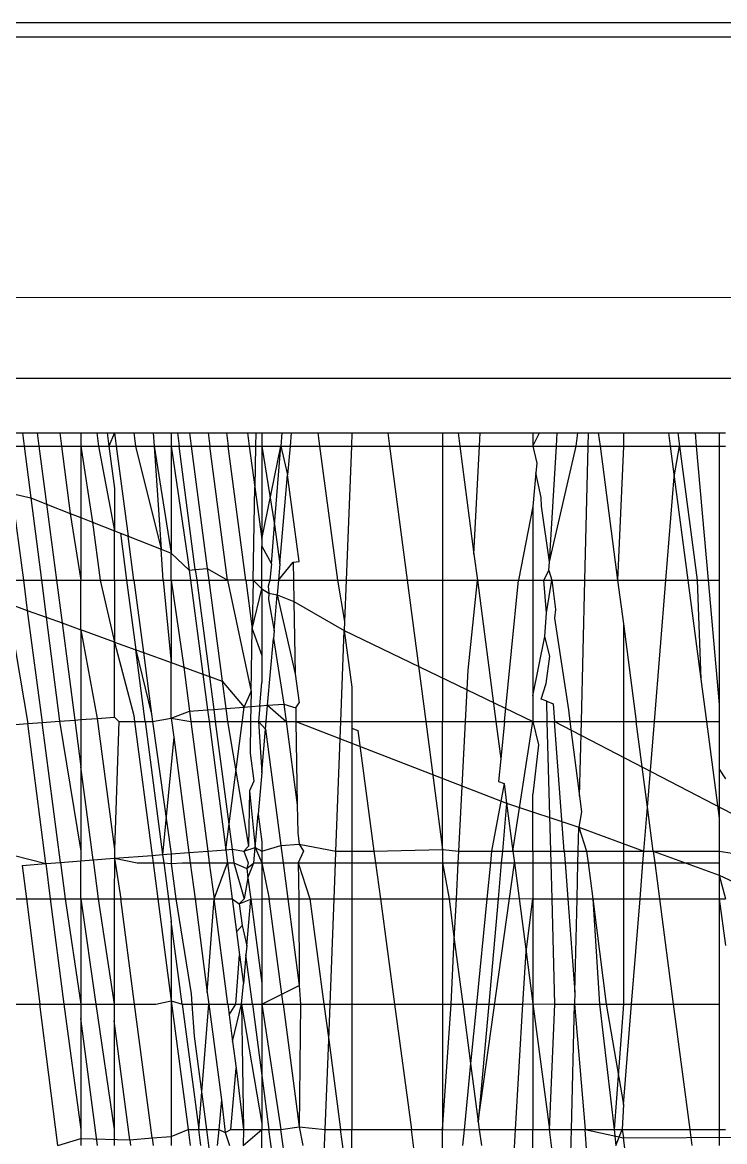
# Model space of a CAD drawing. Extents: x -24961 to 905641, y -154323 to 635957.
# Drawn here: x 396132.873 to 396135.988, y -143403.946 to -143398.983 of the extents above; entities that cross this region are included whole.
import ezdxf

# ---------------------------------------------------------------- set-up
doc = ezdxf.new("R2010")
doc.units = 0
doc.header["$LTSCALE"] = 1000
doc.header["$MEASUREMENT"] = 0

msp = doc.modelspace()

# ---------------------------------------------------------------- linework, layer by layer
for p, q in [((396127.6884, -143398.9833), (396155.2776, -143398.9833)), ((396130.8428, -143399.0477), (396155.3769, -143399.0477)), ((396130.7832, -143400.1998), (396157.1222, -143400.2167)), ((396130.7557, -143400.561), (396157.7557, -143400.561)), ((396132.8382, -143400.8037), (396132.8743, -143400.8037)), ((396132.8743, -143400.8037), (396132.9386, -143400.8037)), ((396132.8743, -143400.8037), (396132.8817, -143400.8615)), ((396132.9386, -143400.8037), (396133.0388, -143400.8037)), ((396132.9386, -143400.8037), (396132.9462, -143400.8615)), ((396133.0388, -143400.8037), (396133.1329, -143400.8037)), ((396133.0388, -143400.8037), (396133.0464, -143400.8615)), ((396133.1329, -143400.8037), (396133.2033, -143400.8037)), ((396133.1329, -143400.8037), (396133.1329, -143400.8615)), ((396133.2033, -143400.8037), (396133.2497, -143400.8037)), ((396133.2033, -143400.8037), (396133.2109, -143400.8615)), ((396133.2497, -143400.8037), (396133.2822, -143400.8037)), ((396133.2497, -143400.8037), (396133.2573, -143400.8615)), ((396133.2822, -143400.8037), (396133.2573, -143400.8615)), ((396133.2822, -143400.8037), (396133.3678, -143400.8037)), ((396133.2822, -143400.8037), (396133.2899, -143400.8615)), ((396133.3678, -143400.8037), (396133.4533, -143400.8037)), ((396133.3678, -143400.8037), (396133.3754, -143400.8615)), ((396133.4533, -143400.8037), (396133.5339, -143400.8037)), ((396133.4533, -143400.8037), (396133.4572, -143400.8615)), ((396133.5339, -143400.8037), (396133.5608, -143400.8037)), ((396133.5339, -143400.8037), (396133.5339, -143400.8615)), ((396133.5608, -143400.8037), (396133.6145, -143400.8037)), ((396133.5608, -143400.8037), (396133.5684, -143400.8615)), ((396133.6145, -143400.8037), (396133.6968, -143400.8037)), ((396133.6145, -143400.8037), (396133.6221, -143400.8615)), ((396133.6968, -143400.8037), (396133.779, -143400.8037)), ((396133.6968, -143400.8037), (396133.7044, -143400.8615)), ((396133.779, -143400.8037), (396133.7866, -143400.8615)), ((396133.779, -143400.8037), (396133.8719, -143400.8037)), ((396133.8719, -143400.8037), (396133.9084, -143400.8037)), ((396133.8719, -143400.8037), (396133.8797, -143400.8615)), ((396133.9084, -143400.8037), (396133.9073, -143400.8615)), ((396133.9084, -143400.8037), (396133.9348, -143400.8037)), ((396133.9348, -143400.8037), (396133.9348, -143400.8615)), ((396133.9348, -143400.8037), (396134.0243, -143400.8037)), ((396134.0243, -143400.8037), (396134.0196, -143400.8615)), ((396134.0243, -143400.8037), (396134.0654, -143400.8037)), ((396134.0654, -143400.8037), (396134.0604, -143400.8615)), ((396134.0654, -143400.8037), (396134.183, -143400.8037)), ((396134.183, -143400.8037), (396134.3344, -143400.8037)), ((396134.183, -143400.8037), (396134.1908, -143400.8615)), ((396134.3344, -143400.8037), (396134.3322, -143400.8615)), ((396134.3344, -143400.8037), (396134.4941, -143400.8037)), ((396134.4941, -143400.8037), (396134.7367, -143400.8037)), ((396134.4941, -143400.8037), (396134.5017, -143400.8615)), ((396134.7367, -143400.8037), (396134.8052, -143400.8037)), ((396134.7367, -143400.8037), (396134.7367, -143400.8615)), ((396134.8052, -143400.8037), (396134.9031, -143400.8037)), ((396134.8052, -143400.8037), (396134.8128, -143400.8615)), ((396134.9001, -143400.8615), (396134.9031, -143400.8037)), ((396134.9031, -143400.8037), (396135.1376, -143400.8037)), ((396135.1376, -143400.8037), (396135.1665, -143400.8037)), ((396135.1376, -143400.8037), (396135.1376, -143400.8615)), ((396135.1376, -143400.8615), (396135.1665, -143400.8037)), ((396135.1665, -143400.8037), (396135.245, -143400.8037)), ((396135.2415, -143400.8615), (396135.245, -143400.8037)), ((396135.245, -143400.8037), (396135.3366, -143400.8037)), ((396135.3293, -143400.8615), (396135.3366, -143400.8037)), ((396135.3366, -143400.8037), (396135.3837, -143400.8037)), ((396135.3823, -143400.8615), (396135.3837, -143400.8037)), ((396135.3837, -143400.8037), (396135.4274, -143400.8037)), ((396135.4274, -143400.8037), (396135.5385, -143400.8037)), ((396135.4274, -143400.8037), (396135.435, -143400.8615)), ((396135.5385, -143400.8037), (396135.7385, -143400.8037)), ((396135.5385, -143400.8037), (396135.5385, -143400.8615)), ((396135.7385, -143400.8037), (396135.78, -143400.8037)), ((396135.7385, -143400.8037), (396135.7461, -143400.8615)), ((396135.78, -143400.8037), (396135.8565, -143400.8037)), ((396135.78, -143400.8037), (396135.7876, -143400.8615)), ((396135.8565, -143400.8037), (396135.9629, -143400.8037)), ((396135.8565, -143400.8037), (396135.8616, -143400.8615)), ((396135.9629, -143400.8037), (396135.9629, -143400.8615)), ((396135.9629, -143400.8037), (396135.992, -143400.8037)), ((396132.8358, -143400.8615), (396132.8817, -143400.8615)), ((396132.8817, -143400.8615), (396132.9462, -143400.8615)), ((396132.8817, -143400.8615), (396132.9111, -143401.0916)), ((396132.9462, -143400.8615), (396133.0464, -143400.8615)), ((396132.9462, -143400.8615), (396132.98, -143401.1187)), ((396133.0464, -143400.8615), (396133.1329, -143400.8615)), ((396133.0464, -143400.8615), (396133.0856, -143401.1604)), ((396133.1329, -143400.8615), (396133.2109, -143400.8615)), ((396133.1329, -143400.8615), (396133.1329, -143401.1791)), ((396133.1329, -143400.8615), (396133.1849, -143401.1995)), ((396133.2109, -143400.8615), (396133.2573, -143400.8615)), ((396133.2109, -143400.8615), (396133.282, -143401.2378)), ((396133.2573, -143400.8615), (396133.2899, -143400.8615)), ((396133.2573, -143400.8615), (396133.2821, -143401.0503)), ((396133.2899, -143400.8615), (396133.3754, -143400.8615)), ((396133.2899, -143400.8615), (396133.3426, -143401.2617)), ((396133.3754, -143400.8615), (396133.4572, -143400.8615)), ((396133.3754, -143400.8615), (396133.4882, -143401.3191)), ((396133.4572, -143400.8615), (396133.5339, -143400.8615)), ((396133.4572, -143400.8615), (396133.5339, -143401.3371)), ((396133.4572, -143400.8615), (396133.4882, -143401.3191)), ((396133.5339, -143400.8615), (396133.5684, -143400.8615)), ((396133.5339, -143400.8615), (396133.6075, -143401.3662)), ((396133.5339, -143400.8615), (396133.5339, -143401.3371)), ((396133.5684, -143400.8615), (396133.6221, -143400.8615)), ((396133.6403, -143401.4093), (396133.5684, -143400.8615)), ((396133.6221, -143400.8615), (396133.7044, -143400.8615)), ((396133.6221, -143400.8615), (396133.6935, -143401.4052)), ((396133.7044, -143400.8615), (396133.7866, -143400.8615)), ((396133.7825, -143401.4569), (396133.7044, -143400.8615)), ((396133.7866, -143400.8615), (396133.8797, -143400.8615)), ((396133.8648, -143401.4569), (396133.7866, -143400.8615)), ((396133.8797, -143400.8615), (396133.9073, -143400.8615)), ((396133.8797, -143400.8615), (396133.9041, -143401.0444)), ((396133.9073, -143400.8615), (396133.9041, -143401.0444)), ((396133.9073, -143400.8615), (396133.9348, -143400.8615)), ((396133.9348, -143400.8615), (396133.9913, -143401.2114)), ((396133.9348, -143400.8615), (396134.0196, -143400.8615)), ((396133.9348, -143401.2741), (396134.0196, -143400.8615)), ((396133.9348, -143400.8615), (396133.9348, -143401.2741)), ((396133.9913, -143401.2114), (396134.0196, -143400.8615)), ((396134.0196, -143400.8615), (396134.0493, -143400.9899)), ((396134.0196, -143400.8615), (396134.0604, -143400.8615)), ((396134.0604, -143400.8615), (396134.0493, -143400.9899)), ((396134.0604, -143400.8615), (396134.1908, -143400.8615)), ((396134.1908, -143400.8615), (396134.3322, -143400.8615)), ((396134.1908, -143400.8615), (396134.2709, -143401.4569)), ((396134.3322, -143400.8615), (396134.3095, -143401.4569)), ((396134.3322, -143400.8615), (396134.5017, -143400.8615)), ((396134.5017, -143400.8615), (396134.7367, -143400.8615)), ((396134.5017, -143400.8615), (396134.5799, -143401.4569)), ((396134.7367, -143400.8615), (396134.8128, -143400.8615)), ((396134.7367, -143400.8615), (396134.7367, -143401.4569)), ((396134.8128, -143400.8615), (396134.9001, -143400.8615)), ((396134.8128, -143400.8615), (396134.8758, -143401.3409)), ((396134.8758, -143401.3409), (396134.9001, -143400.8615)), ((396134.9001, -143400.8615), (396135.1376, -143400.8615)), ((396135.1376, -143400.8615), (396135.1547, -143400.937)), ((396135.1376, -143400.8615), (396135.2415, -143400.8615)), ((396135.2108, -143401.3744), (396135.2415, -143400.8615)), ((396135.2108, -143401.3744), (396135.3293, -143400.8615)), ((396135.2415, -143400.8615), (396135.3293, -143400.8615)), ((396135.3293, -143400.8615), (396135.3823, -143400.8615)), ((396135.3677, -143401.4569), (396135.3823, -143400.8615)), ((396135.3823, -143400.8615), (396135.435, -143400.8615)), ((396135.435, -143400.8615), (396135.5385, -143400.8615)), ((396135.435, -143400.8615), (396135.5132, -143401.4569)), ((396135.5385, -143400.8615), (396135.5132, -143401.4569)), ((396135.5385, -143400.8615), (396135.7461, -143400.8615)), ((396135.7461, -143400.8615), (396135.7876, -143400.8615)), ((396135.7461, -143400.8615), (396135.7642, -143400.9989)), ((396135.7642, -143400.9989), (396135.7876, -143400.8615)), ((396135.7876, -143400.8615), (396135.8616, -143400.8615)), ((396135.7876, -143400.8615), (396135.8659, -143401.4569)), ((396135.8616, -143400.8615), (396135.9629, -143400.8615)), ((396135.8616, -143400.8615), (396135.9142, -143401.4569)), ((396135.9629, -143400.8615), (396135.9629, -143401.4569)), ((396135.9629, -143400.8615), (396135.992, -143400.8615)), ((396135.1547, -143400.937), (396135.1508, -143400.9806)), ((396134.0151, -143401.3833), (396134.0493, -143400.9899)), ((396134.1007, -143401.374), (396134.0493, -143400.9899)), ((396135.1508, -143400.9806), (396135.1376, -143401.1296)), ((396135.1743, -143401.0895), (396135.1508, -143400.9806)), ((396135.727, -143401.4569), (396135.7642, -143400.9989)), ((396135.7642, -143400.9989), (396135.8243, -143401.4569)), ((396132.8272, -143401.0716), (396132.9111, -143401.0916)), ((396132.8272, -143401.0716), (396132.8778, -143401.4569)), ((396133.2821, -143401.0503), (396133.282, -143401.2378)), ((396133.8968, -143401.4569), (396133.9041, -143401.0444)), ((396133.9041, -143401.0444), (396133.9348, -143401.2741)), ((396132.9111, -143401.0916), (396132.98, -143401.1187)), ((396132.9111, -143401.0916), (396132.9579, -143401.4569)), ((396132.98, -143401.1187), (396133.0856, -143401.1604)), ((396132.98, -143401.1187), (396133.0244, -143401.4569)), ((396135.1753, -143401.1277), (396135.1743, -143401.0895)), ((396133.0856, -143401.1604), (396133.1329, -143401.1791)), ((396133.0856, -143401.1604), (396133.1329, -143401.4569)), ((396135.1376, -143401.1296), (396135.0731, -143401.4569)), ((396135.1376, -143401.1296), (396135.1376, -143401.4569)), ((396135.2108, -143401.3744), (396135.1753, -143401.1277)), ((396133.1329, -143401.1791), (396133.1849, -143401.1995)), ((396133.1329, -143401.1791), (396133.1329, -143401.4569)), ((396133.1849, -143401.1995), (396133.282, -143401.2378)), ((396133.1849, -143401.1995), (396133.2187, -143401.4569)), ((396133.9774, -143401.3835), (396133.9913, -143401.2114)), ((396133.9913, -143401.2114), (396134.0151, -143401.3833)), ((396133.2819, -143401.4569), (396133.282, -143401.2378)), ((396133.282, -143401.2378), (396133.3081, -143401.2481)), ((396133.3081, -143401.2481), (396133.3426, -143401.2617)), ((396133.3081, -143401.2481), (396133.3355, -143401.4569)), ((396133.3683, -143401.4569), (396133.3426, -143401.2617)), ((396133.3426, -143401.2617), (396133.4882, -143401.3191)), ((396133.9348, -143401.2741), (396133.9348, -143401.3049)), ((396133.4882, -143401.3191), (396133.5339, -143401.3371)), ((396133.4976, -143401.4569), (396133.4882, -143401.3191)), ((396133.9348, -143401.3049), (396133.9774, -143401.3835)), ((396133.9348, -143401.4569), (396133.9348, -143401.3049)), ((396133.5339, -143401.3371), (396133.6134, -143401.4113)), ((396133.5339, -143401.4569), (396133.5339, -143401.3371)), ((396133.6075, -143401.3662), (396133.6134, -143401.4113)), ((396134.8758, -143401.3409), (396134.891, -143401.4569)), ((396133.6134, -143401.4113), (396133.6403, -143401.4093)), ((396133.6134, -143401.4113), (396133.6194, -143401.4569)), ((396133.6403, -143401.4093), (396133.6935, -143401.4052)), ((396133.6403, -143401.4093), (396133.6466, -143401.4569)), ((396133.6935, -143401.4052), (396133.7825, -143401.4569)), ((396133.6935, -143401.4052), (396133.7003, -143401.4569)), ((396133.9774, -143401.3835), (396133.9714, -143401.4569)), ((396134.0088, -143401.4569), (396134.0748, -143401.376)), ((396134.0151, -143401.3833), (396134.0088, -143401.4569)), ((396134.0748, -143401.376), (396134.1007, -143401.374)), ((396134.0748, -143401.376), (396134.0761, -143401.4569)), ((396135.1865, -143401.4569), (396135.2085, -143401.4131)), ((396135.2085, -143401.4131), (396135.2108, -143401.3744)), ((396135.2085, -143401.4131), (396135.2214, -143401.4569)), ((396132.8114, -143401.4569), (396132.8778, -143401.4569)), ((396132.8778, -143401.4569), (396132.9579, -143401.4569)), ((396132.8778, -143401.4569), (396132.8953, -143401.5901)), ((396132.9579, -143401.4569), (396133.0244, -143401.4569)), ((396132.9579, -143401.4569), (396132.9789, -143401.6205)), ((396133.0244, -143401.4569), (396133.1329, -143401.4569)), ((396133.0244, -143401.4569), (396133.0492, -143401.646)), ((396133.1329, -143401.4569), (396133.2187, -143401.4569)), ((396133.1329, -143401.6764), (396133.1329, -143401.4569)), ((396133.2187, -143401.4569), (396133.2819, -143401.4569)), ((396133.2187, -143401.4569), (396133.2817, -143401.7305)), ((396133.2819, -143401.4569), (396133.2817, -143401.7305)), ((396133.2819, -143401.4569), (396133.3355, -143401.4569)), ((396133.3355, -143401.4569), (396133.3683, -143401.4569)), ((396133.3355, -143401.4569), (396133.3759, -143401.7647)), ((396133.3683, -143401.4569), (396133.4106, -143401.7773)), ((396133.3683, -143401.4569), (396133.4976, -143401.4569)), ((396133.4976, -143401.4569), (396133.5339, -143401.4569)), ((396133.4976, -143401.4569), (396133.5339, -143401.822)), ((396133.5339, -143401.4569), (396133.6194, -143401.4569)), ((396133.5339, -143401.4569), (396133.5889, -143401.842)), ((396133.5339, -143401.4569), (396133.5339, -143401.822)), ((396133.6194, -143401.4569), (396133.6466, -143401.4569)), ((396133.6194, -143401.4569), (396133.6739, -143401.8729)), ((396133.6466, -143401.4569), (396133.7003, -143401.4569)), ((396133.6466, -143401.4569), (396133.7026, -143401.8833)), ((396133.7003, -143401.4569), (396133.7825, -143401.4569)), ((396133.7003, -143401.4569), (396133.759, -143401.9038)), ((396133.7825, -143401.4569), (396133.8881, -143401.9507)), ((396133.8648, -143401.4569), (396133.7825, -143401.4569)), ((396133.8648, -143401.4569), (396133.8968, -143401.4569)), ((396133.8648, -143401.4569), (396133.893, -143401.6717)), ((396133.8968, -143401.4569), (396133.893, -143401.6717)), ((396133.8968, -143401.4569), (396133.9348, -143401.4952)), ((396133.8968, -143401.4569), (396133.9714, -143401.4569)), ((396133.8968, -143401.4569), (396133.9348, -143401.4569)), ((396133.9348, -143401.4569), (396133.9714, -143401.4569)), ((396133.9348, -143401.4952), (396133.9348, -143401.4569)), ((396133.9714, -143401.4569), (396133.9627, -143401.4828)), ((396133.9714, -143401.4569), (396134.0088, -143401.4569)), ((396134.0088, -143401.4569), (396134.0031, -143401.5221)), ((396134.0088, -143401.4569), (396134.0761, -143401.4569)), ((396134.0761, -143401.4569), (396134.2709, -143401.4569)), ((396134.0761, -143401.4569), (396134.0776, -143401.5515)), ((396134.2709, -143401.4569), (396134.3095, -143401.4569)), ((396134.2709, -143401.4569), (396134.3025, -143401.6402)), ((396134.3095, -143401.4569), (396134.3025, -143401.6402)), ((396134.3095, -143401.4569), (396134.5799, -143401.4569)), ((396134.5799, -143401.4569), (396134.7367, -143401.4569)), ((396134.5799, -143401.4569), (396134.6621, -143402.0833)), ((396134.7367, -143401.4569), (396134.891, -143401.4569)), ((396134.7367, -143401.4569), (396134.7367, -143402.0833)), ((396134.8496, -143401.8559), (396134.891, -143401.4569)), ((396134.891, -143401.4569), (396135.0731, -143401.4569)), ((396134.891, -143401.4569), (396134.9733, -143402.0833)), ((396135.0112, -143402.0833), (396135.0731, -143401.4569)), ((396135.0731, -143401.4569), (396135.1376, -143401.4569)), ((396135.1376, -143401.4569), (396135.1865, -143401.4569)), ((396135.1376, -143401.4569), (396135.1376, -143401.9694)), ((396135.1865, -143401.4569), (396135.2214, -143401.4569)), ((396135.1972, -143401.6009), (396135.1865, -143401.4569)), ((396135.1972, -143401.6009), (396135.2214, -143401.4569)), ((396135.2214, -143401.4569), (396135.2379, -143401.5857)), ((396135.2214, -143401.4569), (396135.3677, -143401.4569)), ((396135.3524, -143402.0833), (396135.3677, -143401.4569)), ((396135.3677, -143401.4569), (396135.5132, -143401.4569)), ((396135.5132, -143401.4569), (396135.727, -143401.4569)), ((396135.5132, -143401.4569), (396135.5385, -143401.6496)), ((396135.6762, -143402.0833), (396135.727, -143401.4569)), ((396135.727, -143401.4569), (396135.8243, -143401.4569)), ((396135.8243, -143401.4569), (396135.8659, -143401.4569)), ((396135.8243, -143401.4569), (396135.8818, -143401.8949)), ((396135.8659, -143401.4569), (396135.9142, -143401.4569)), ((396135.8659, -143401.4569), (396135.8818, -143401.8949)), ((396135.9142, -143401.4569), (396135.9629, -143401.4569)), ((396135.9142, -143401.4569), (396135.9629, -143402.0078)), ((396135.9629, -143401.4569), (396135.9629, -143402.0078)), ((396133.893, -143401.6717), (396133.9348, -143401.4952)), ((396133.9348, -143401.4952), (396133.9668, -143401.5137)), ((396133.9348, -143401.4952), (396133.9348, -143401.7901)), ((396133.9627, -143401.4828), (396133.9668, -143401.5137)), ((396133.9668, -143401.5137), (396133.9646, -143401.542)), ((396133.9668, -143401.5137), (396134.0031, -143401.5221)), ((396133.9893, -143401.6815), (396134.0031, -143401.5221)), ((396134.0031, -143401.5221), (396134.0828, -143401.8717)), ((396134.0031, -143401.5221), (396134.0776, -143401.5515)), ((396132.8072, -143401.5581), (396132.8972, -143402.0925)), ((396132.8072, -143401.5581), (396132.8953, -143401.5901)), ((396133.9646, -143401.542), (396133.9893, -143401.6815)), ((396134.0776, -143401.5515), (396134.301, -143401.6801)), ((396134.0776, -143401.5515), (396134.0828, -143401.8717)), ((396132.8953, -143401.5901), (396132.9606, -143402.0877)), ((396132.8953, -143401.5901), (396132.9789, -143401.6205)), ((396132.9789, -143401.6205), (396133.038, -143402.0818)), ((396132.9789, -143401.6205), (396133.0492, -143401.646)), ((396135.1909, -143401.7062), (396135.1972, -143401.6009)), ((396135.2379, -143401.5857), (396135.2331, -143401.6243)), ((396133.0492, -143401.646), (396133.1058, -143402.0766)), ((396133.0492, -143401.646), (396133.1329, -143401.6764)), ((396134.3025, -143401.6402), (396134.301, -143401.6801)), ((396135.2331, -143401.6243), (396135.2951, -143402.0316)), ((396135.5385, -143401.6496), (396135.5385, -143402.0833)), ((396135.5385, -143401.6496), (396135.5955, -143402.0833)), ((396133.1329, -143401.6764), (396133.1329, -143402.0745)), ((396133.1329, -143401.6764), (396133.2049, -143402.069)), ((396133.2817, -143401.7305), (396133.1329, -143401.6764)), ((396133.8881, -143401.9507), (396133.893, -143401.6717)), ((396133.893, -143401.6717), (396133.9348, -143401.7901)), ((396133.9607, -143402.0111), (396133.9863, -143401.7154)), ((396133.9893, -143401.6815), (396133.9863, -143401.7154)), ((396133.9863, -143401.7154), (396134.0326, -143402.0056)), ((396134.2856, -143402.0833), (396134.301, -143401.6801)), ((396134.301, -143401.6801), (396134.3347, -143401.9303)), ((396134.301, -143401.6801), (396135.1376, -143402.0833)), ((396135.1376, -143401.9694), (396135.1909, -143401.7062)), ((396135.2117, -143401.7938), (396135.1909, -143401.7062)), ((396133.2816, -143402.0631), (396133.2817, -143401.7305)), ((396133.2817, -143401.7305), (396133.3678, -143402.0565)), ((396133.2817, -143401.7305), (396133.3759, -143401.7647)), ((396133.3759, -143401.7647), (396133.4466, -143402.0505)), ((396133.3759, -143401.7647), (396133.4106, -143401.7773)), ((396133.4177, -143402.0833), (396133.3759, -143401.7647)), ((396133.4106, -143401.7773), (396133.4466, -143402.0505)), ((396133.4106, -143401.7773), (396133.5339, -143401.822)), ((396133.9348, -143401.7901), (396133.9348, -143401.9094)), ((396135.1965, -143401.9138), (396135.2117, -143401.7938)), ((396133.5339, -143401.822), (396133.5889, -143401.842)), ((396133.5339, -143402.0687), (396133.5339, -143401.822)), ((396133.5889, -143401.842), (396133.6145, -143402.0376)), ((396133.5889, -143401.842), (396133.6739, -143401.8729)), ((396134.838, -143402.0833), (396134.8496, -143401.8559)), ((396133.6739, -143401.8729), (396133.6946, -143402.0315)), ((396133.6739, -143401.8729), (396133.7026, -143401.8833)), ((396133.7026, -143401.8833), (396133.7218, -143402.0294)), ((396133.7026, -143401.8833), (396133.759, -143401.9038)), ((396133.759, -143401.9038), (396133.7749, -143402.0254)), ((396133.759, -143401.9038), (396133.8564, -143402.0191)), ((396133.9264, -143402.0138), (396133.9348, -143401.9094)), ((396134.0828, -143401.8717), (396134.1007, -143402.0004)), ((396135.1743, -143401.9839), (396135.1965, -143401.9138)), ((396135.8818, -143401.8949), (396135.9066, -143402.0833)), ((396133.8564, -143402.0191), (396133.8881, -143401.9507)), ((396133.8881, -143401.9507), (396133.8869, -143402.0168)), ((396134.3347, -143401.9303), (396134.3347, -143402.0833)), ((396133.8564, -143402.0191), (396133.8869, -143402.0168)), ((396133.8869, -143402.0168), (396133.8857, -143402.0833)), ((396133.8869, -143402.0168), (396133.9264, -143402.0138)), ((396133.9264, -143402.0138), (396133.9207, -143402.0833)), ((396133.9264, -143402.0138), (396133.9607, -143402.0111)), ((396133.9544, -143402.0833), (396133.9607, -143402.0111)), ((396133.9607, -143402.0111), (396134.0326, -143402.0056)), ((396133.9607, -143402.0111), (396134.043, -143402.0833)), ((396134.0326, -143402.0056), (396134.043, -143402.0833)), ((396134.0326, -143402.0056), (396134.0853, -143402.0223)), ((396134.0853, -143402.0223), (396134.1007, -143402.0004)), ((396135.1376, -143401.9694), (396135.1376, -143402.0833)), ((396135.1987, -143401.9935), (396135.1743, -143401.9839)), ((396135.2011, -143402.0833), (396135.1987, -143401.9935)), ((396135.1987, -143401.9935), (396135.2275, -143402.0049)), ((396135.2275, -143402.0049), (396135.2333, -143402.0833)), ((396135.9629, -143402.0078), (396135.9629, -143402.0833)), ((396133.2049, -143402.069), (396133.2816, -143402.0631)), ((396133.2816, -143402.0631), (396133.3008, -143402.0833)), ((396133.3678, -143402.0565), (396133.3713, -143402.0833)), ((396133.4466, -143402.0505), (396133.4509, -143402.0833)), ((396133.5339, -143402.0687), (396133.6145, -143402.0376)), ((396133.6145, -143402.0376), (396133.6946, -143402.0315)), ((396133.6145, -143402.0376), (396133.6204, -143402.0833)), ((396133.6946, -143402.0315), (396133.7218, -143402.0294)), ((396133.6946, -143402.0315), (396133.7014, -143402.0833)), ((396133.7218, -143402.0294), (396133.7749, -143402.0254)), ((396133.7218, -143402.0294), (396133.7288, -143402.0833)), ((396133.7749, -143402.0254), (396133.8564, -143402.0191)), ((396133.7749, -143402.0254), (396133.7825, -143402.0833)), ((396133.7759, -143402.6517), (396133.8564, -143402.0191)), ((396134.0853, -143402.0223), (396134.0863, -143402.0833)), ((396135.2951, -143402.0316), (396135.3018, -143402.0833)), ((396132.785, -143402.1011), (396132.8972, -143402.0925)), ((396132.8972, -143402.0925), (396132.9606, -143402.0877)), ((396132.9767, -143402.7128), (396132.8972, -143402.0925)), ((396132.9606, -143402.0877), (396133.038, -143402.0818)), ((396133.042, -143402.7078), (396132.9606, -143402.0877)), ((396133.038, -143402.0818), (396133.1058, -143402.0766)), ((396133.038, -143402.0818), (396133.1329, -143402.6577)), ((396133.1058, -143402.0766), (396133.1329, -143402.0745)), ((396133.1058, -143402.0766), (396133.1329, -143402.2837)), ((396133.1329, -143402.0745), (396133.2049, -143402.069)), ((396133.1329, -143402.0745), (396133.1329, -143402.2837)), ((396133.2049, -143402.069), (396133.2812, -143402.6503)), ((396133.3008, -143402.0833), (396133.2812, -143402.6503)), ((396133.3008, -143402.0833), (396133.3713, -143402.0833)), ((396133.3713, -143402.0833), (396133.4177, -143402.0833)), ((396133.3713, -143402.0833), (396133.4492, -143402.6767)), ((396133.4177, -143402.0833), (396133.4509, -143402.0833)), ((396133.4177, -143402.0833), (396133.4952, -143402.6732)), ((396133.4509, -143402.0833), (396133.5339, -143402.0687)), ((396133.4509, -143402.0833), (396133.5339, -143402.6702)), ((396133.5339, -143402.0687), (396133.6204, -143402.0833)), ((396133.5339, -143402.0687), (396133.5448, -143402.1517)), ((396133.6204, -143402.0833), (396133.7014, -143402.0833)), ((396133.6204, -143402.0833), (396133.6955, -143402.6578)), ((396133.7014, -143402.0833), (396133.7288, -143402.0833)), ((396133.7014, -143402.0833), (396133.7759, -143402.6517)), ((396133.7288, -143402.0833), (396133.7825, -143402.0833)), ((396133.7288, -143402.0833), (396133.8032, -143402.6496)), ((396133.7825, -143402.0833), (396133.8857, -143402.0833)), ((396133.7825, -143402.0833), (396133.876, -143402.6363)), ((396133.8857, -143402.0833), (396133.8832, -143402.2238)), ((396133.8857, -143402.0833), (396133.9207, -143402.0833)), ((396133.9207, -143402.0833), (396133.9515, -143402.117)), ((396133.9207, -143402.0833), (396133.9544, -143402.0833)), ((396133.9207, -143402.0833), (396133.9348, -143402.3093)), ((396133.9348, -143402.3093), (396133.9515, -143402.117)), ((396133.9515, -143402.117), (396133.9544, -143402.0833)), ((396133.9515, -143402.117), (396134.0192, -143402.6331)), ((396133.9544, -143402.0833), (396134.043, -143402.0833)), ((396134.043, -143402.0833), (396134.0923, -143402.4523)), ((396134.043, -143402.0833), (396134.0863, -143402.0833)), ((396134.0863, -143402.0833), (396134.0923, -143402.4523)), ((396134.0863, -143402.0833), (396135.0208, -143402.4451)), ((396134.0863, -143402.0833), (396134.2856, -143402.0833)), ((396134.2636, -143402.6577), (396134.2856, -143402.0833)), ((396134.2856, -143402.0833), (396134.3347, -143402.0833)), ((396134.3347, -143402.0833), (396134.6621, -143402.0833)), ((396134.3347, -143402.0833), (396134.3347, -143402.1129)), ((396134.3347, -143402.1129), (396134.3348, -143402.6577)), ((396134.3347, -143402.1129), (396134.3605, -143402.1223)), ((396134.6621, -143402.0833), (396134.7367, -143402.0833)), ((396134.6621, -143402.0833), (396134.7367, -143402.6507)), ((396134.7367, -143402.0833), (396134.838, -143402.0833)), ((396134.7367, -143402.6507), (396134.7367, -143402.0833)), ((396134.8088, -143402.6577), (396134.838, -143402.0833)), ((396134.838, -143402.0833), (396134.9733, -143402.0833)), ((396134.9733, -143402.0833), (396135.0112, -143402.0833)), ((396134.9733, -143402.0833), (396134.9949, -143402.248)), ((396135.0112, -143402.0833), (396134.9949, -143402.248)), ((396135.0112, -143402.0833), (396135.1376, -143402.0833)), ((396135.0487, -143402.6577), (396135.1376, -143402.0833)), ((396135.1376, -143402.0833), (396135.2011, -143402.0833)), ((396135.1376, -143402.0833), (396135.1622, -143402.1862)), ((396135.2011, -143402.0833), (396135.2333, -143402.0833)), ((396135.2167, -143402.6577), (396135.2011, -143402.0833)), ((396135.2333, -143402.0833), (396135.3018, -143402.0833)), ((396135.2333, -143402.0833), (396136.3295, -143402.6517)), ((396135.2763, -143402.6577), (396135.2333, -143402.0833)), ((396135.3018, -143402.0833), (396135.3524, -143402.0833)), ((396135.3018, -143402.0833), (396135.3443, -143402.4146)), ((396135.3443, -143402.4146), (396135.3524, -143402.0833)), ((396135.3524, -143402.0833), (396135.5385, -143402.0833)), ((396135.5385, -143402.0833), (396135.5955, -143402.0833)), ((396135.5385, -143402.0833), (396135.5385, -143402.6577)), ((396135.5955, -143402.0833), (396135.6762, -143402.0833)), ((396135.6454, -143402.4634), (396135.5955, -143402.0833)), ((396135.6454, -143402.4634), (396135.6762, -143402.0833)), ((396135.6762, -143402.0833), (396135.9066, -143402.0833)), ((396135.9066, -143402.0833), (396135.9629, -143402.0833)), ((396135.9066, -143402.0833), (396135.9629, -143402.5123)), ((396135.9629, -143402.0833), (396135.9629, -143402.2948)), ((396133.5448, -143402.1517), (396133.4952, -143402.6732)), ((396133.5448, -143402.1517), (396133.6121, -143402.6642)), ((396134.3605, -143402.1223), (396134.4325, -143402.6577)), ((396135.1622, -143402.1862), (396135.1376, -143402.4046)), ((396133.8832, -143402.2238), (396133.8994, -143402.3468)), ((396134.9949, -143402.248), (396134.9849, -143402.3491)), ((396133.1329, -143402.2837), (396133.1329, -143402.6577)), ((396133.1872, -143402.6967), (396133.1329, -143402.2837)), ((396133.9348, -143402.3093), (396133.9188, -143402.4942)), ((396135.9629, -143402.2948), (396135.9629, -143402.5123)), ((396135.9629, -143402.2948), (396135.992, -143402.3374)), ((396133.8994, -143402.3468), (396133.8803, -143402.3907)), ((396135.0093, -143402.358), (396134.9544, -143402.6577)), ((396134.9849, -143402.3491), (396135.0093, -143402.358)), ((396135.0093, -143402.358), (396135.0208, -143402.4451)), ((396133.8803, -143402.3907), (396133.876, -143402.6363)), ((396133.8803, -143402.3907), (396133.906, -143402.6417)), ((396135.1376, -143402.6577), (396135.1376, -143402.4046)), ((396135.3443, -143402.4146), (396135.353, -143402.4828)), ((396134.0923, -143402.4523), (396134.0943, -143402.5762)), ((396135.0208, -143402.4451), (396135.0019, -143402.6577)), ((396135.0208, -143402.4451), (396135.0487, -143402.6577)), ((396135.0208, -143402.4451), (396135.3409, -143402.5513)), ((396135.6296, -143402.6577), (396135.6454, -143402.4634)), ((396135.6709, -143402.6577), (396135.6454, -143402.4634)), ((396133.906, -143402.6417), (396133.9188, -143402.4942)), ((396133.9188, -143402.4942), (396133.9348, -143402.6164)), ((396135.353, -143402.4828), (396135.3409, -143402.5513)), ((396135.9629, -143402.5123), (396135.9629, -143402.6577)), ((396135.3383, -143402.6577), (396135.3409, -143402.5513)), ((396135.3409, -143402.5513), (396135.3755, -143402.6577)), ((396135.3409, -143402.5513), (396135.6296, -143402.6577)), ((396134.0943, -143402.5762), (396134.1007, -143402.6268)), ((396132.7621, -143402.6577), (396132.9767, -143402.7128)), ((396133.1329, -143402.6577), (396133.1329, -143402.7009)), ((396133.2812, -143402.6503), (396133.2812, -143402.6895)), ((396133.6121, -143402.6642), (396133.6955, -143402.6578)), ((396133.6955, -143402.6578), (396133.7759, -143402.6517)), ((396133.6955, -143402.6578), (396133.7023, -143402.7097)), ((396133.7759, -143402.6517), (396133.8032, -143402.6496)), ((396133.7759, -143402.6517), (396133.7834, -143402.7097)), ((396133.8032, -143402.6496), (396133.8561, -143402.6577)), ((396133.8032, -143402.6496), (396133.8111, -143402.7097)), ((396133.876, -143402.6363), (396133.8561, -143402.6577)), ((396133.8561, -143402.6577), (396133.906, -143402.6417)), ((396133.8561, -143402.6577), (396133.8747, -143402.7097)), ((396133.9001, -143402.7097), (396133.906, -143402.6417)), ((396133.906, -143402.6417), (396133.9348, -143402.6577)), ((396133.906, -143402.6417), (396133.9348, -143402.7097)), ((396133.9348, -143402.6164), (396133.9348, -143402.6577)), ((396133.9348, -143402.6577), (396134.0192, -143402.6331)), ((396133.9348, -143402.6577), (396133.9348, -143402.7097)), ((396134.0192, -143402.6331), (396134.1007, -143402.6268)), ((396134.0192, -143402.6331), (396134.0293, -143402.7097)), ((396134.1198, -143402.6577), (396134.0965, -143402.7097)), ((396134.1007, -143402.6268), (396134.1198, -143402.6577)), ((396134.1007, -143402.6268), (396134.2636, -143402.6577)), ((396134.2617, -143402.7097), (396134.2636, -143402.6577)), ((396134.2636, -143402.6577), (396134.3348, -143402.6577)), ((396134.3348, -143402.6577), (396134.3348, -143402.7097)), ((396134.3348, -143402.6577), (396134.4325, -143402.6577)), ((396134.4325, -143402.6577), (396134.7367, -143402.6507)), ((396134.4325, -143402.6577), (396134.4395, -143402.7097)), ((396134.7367, -143402.6507), (396134.7367, -143402.7097)), ((396134.7367, -143402.6507), (396134.8088, -143402.6577)), ((396134.8062, -143402.7097), (396134.8088, -143402.6577)), ((396134.8088, -143402.6577), (396134.9544, -143402.6577)), ((396134.9544, -143402.6577), (396134.9493, -143402.7097)), ((396134.9544, -143402.6577), (396135.0019, -143402.6577)), ((396135.0019, -143402.6577), (396134.9973, -143402.7097)), ((396135.0019, -143402.6577), (396135.0487, -143402.6577)), ((396135.0487, -143402.6577), (396135.0555, -143402.7097)), ((396135.0487, -143402.6577), (396135.1376, -143402.6577)), ((396135.1376, -143402.6577), (396135.1376, -143402.7097)), ((396135.1376, -143402.6577), (396135.2167, -143402.6577)), ((396135.2181, -143402.7097), (396135.2167, -143402.6577)), ((396135.2167, -143402.6577), (396135.2763, -143402.6577)), ((396135.2763, -143402.6577), (396135.2802, -143402.7097)), ((396135.2763, -143402.6577), (396135.3383, -143402.6577)), ((396135.3371, -143402.7097), (396135.3383, -143402.6577)), ((396135.3383, -143402.6577), (396135.3755, -143402.6577)), ((396135.3755, -143402.6577), (396135.3822, -143402.7097)), ((396135.3755, -143402.6577), (396135.5385, -143402.6577)), ((396135.5385, -143402.6577), (396135.5385, -143402.7097)), ((396135.5385, -143402.6577), (396135.6296, -143402.6577)), ((396135.6254, -143402.7097), (396135.6296, -143402.6577)), ((396135.6296, -143402.6577), (396135.6709, -143402.6577)), ((396135.6709, -143402.6577), (396135.6777, -143402.7097)), ((396135.6709, -143402.6577), (396135.9629, -143402.7638)), ((396135.6709, -143402.6577), (396135.9629, -143402.6577)), ((396135.9629, -143402.6577), (396135.9629, -143402.7097)), ((396135.9629, -143402.6577), (396136.0211, -143402.6669)), ((396132.8725, -143402.7208), (396132.9767, -143402.7128)), ((396132.9767, -143402.7128), (396133.042, -143402.7078)), ((396132.9767, -143402.7128), (396132.9968, -143402.8698)), ((396133.042, -143402.7078), (396133.1329, -143402.7009)), ((396133.042, -143402.7078), (396133.0633, -143402.8698)), ((396133.1329, -143402.7009), (396133.1872, -143402.6967)), ((396133.1329, -143402.8698), (396133.1329, -143402.7009)), ((396133.1872, -143402.6967), (396133.2812, -143402.6895)), ((396133.1872, -143402.6967), (396133.2099, -143402.8698)), ((396133.2812, -143402.6895), (396133.2811, -143402.8698)), ((396133.2812, -143402.6895), (396133.4492, -143402.6767)), ((396133.2812, -143402.6895), (396133.383, -143402.7097)), ((396133.2812, -143402.6895), (396133.3101, -143402.8698)), ((396133.383, -143402.7097), (396133.4535, -143402.7097)), ((396133.4492, -143402.6767), (396133.4952, -143402.6732)), ((396133.4492, -143402.6767), (396133.4535, -143402.7097)), ((396133.4535, -143402.7097), (396133.5, -143402.7097)), ((396133.4535, -143402.7097), (396133.4746, -143402.8698)), ((396133.4952, -143402.6732), (396133.5339, -143402.6702)), ((396133.4952, -143402.6732), (396133.5, -143402.7097)), ((396133.5, -143402.7097), (396133.5339, -143402.7124)), ((396133.5, -143402.7097), (396133.521, -143402.8698)), ((396133.5339, -143402.6702), (396133.6121, -143402.6642)), ((396133.5339, -143402.6702), (396133.5339, -143402.7124)), ((396133.5339, -143402.7124), (396133.5827, -143402.7097)), ((396133.5339, -143402.7124), (396133.5546, -143402.8698)), ((396133.5827, -143402.7097), (396133.618, -143402.7097)), ((396133.6121, -143402.6642), (396133.618, -143402.7097)), ((396133.618, -143402.7097), (396133.7023, -143402.7097)), ((396133.618, -143402.7097), (396133.6391, -143402.8698)), ((396133.7023, -143402.7097), (396133.7834, -143402.7097)), ((396133.7023, -143402.7097), (396133.7232, -143402.8698)), ((396133.7232, -143402.8698), (396133.7834, -143402.7097)), ((396133.7834, -143402.7097), (396133.8111, -143402.7097)), ((396133.7834, -143402.7097), (396133.8044, -143402.8698)), ((396133.8111, -143402.7097), (396133.868, -143402.7342)), ((396133.8111, -143402.7097), (396133.8571, -143402.8698)), ((396133.868, -143402.7342), (396133.9001, -143402.7097)), ((396133.8747, -143402.7097), (396133.868, -143402.7342)), ((396133.8735, -143402.7758), (396133.9001, -143402.7097)), ((396133.9001, -143402.7097), (396133.9348, -143402.7097)), ((396133.9348, -143402.7097), (396133.9681, -143402.8698)), ((396133.9348, -143402.7097), (396134.0293, -143402.7097)), ((396133.9348, -143402.7097), (396133.9348, -143402.8698)), ((396134.0293, -143402.7097), (396134.0503, -143402.8698)), ((396134.0293, -143402.7097), (396134.0965, -143402.7097)), ((396134.0965, -143402.7097), (396134.0991, -143402.8698)), ((396134.0965, -143402.7097), (396134.1481, -143402.8698)), ((396134.0965, -143402.7097), (396134.2617, -143402.7097)), ((396134.2555, -143402.8698), (396134.2617, -143402.7097)), ((396134.2617, -143402.7097), (396134.3348, -143402.7097)), ((396134.3348, -143402.7097), (396134.4395, -143402.7097)), ((396134.3348, -143402.7097), (396134.3348, -143402.8698)), ((396134.4395, -143402.7097), (396134.7367, -143402.7097)), ((396134.4395, -143402.7097), (396134.4611, -143402.8698)), ((396134.7367, -143402.7097), (396134.8062, -143402.7097)), ((396134.7367, -143402.7097), (396134.7367, -143402.8698)), ((396134.7367, -143402.7097), (396134.7654, -143402.8698)), ((396134.798, -143402.8698), (396134.8062, -143402.7097)), ((396134.8062, -143402.7097), (396134.9493, -143402.7097)), ((396134.8952, -143403.8585), (396135.0555, -143402.7097)), ((396134.9493, -143402.7097), (396134.9335, -143402.8698)), ((396134.9493, -143402.7097), (396134.9973, -143402.7097)), ((396134.9973, -143402.7097), (396134.9831, -143402.8698)), ((396134.9973, -143402.7097), (396135.0555, -143402.7097)), ((396135.0555, -143402.7097), (396135.0762, -143402.8675)), ((396135.0555, -143402.7097), (396135.1376, -143402.7097)), ((396135.1376, -143402.7097), (396135.2181, -143402.7097)), ((396135.1376, -143402.7097), (396135.1376, -143402.8698)), ((396135.2224, -143402.8698), (396135.2181, -143402.7097)), ((396135.2181, -143402.7097), (396135.2802, -143402.7097)), ((396135.2802, -143402.7097), (396135.3371, -143402.7097)), ((396135.2802, -143402.7097), (396135.2922, -143402.8698)), ((396135.3331, -143402.8698), (396135.3371, -143402.7097)), ((396135.3371, -143402.7097), (396135.3822, -143402.7097)), ((396135.3822, -143402.7097), (396135.5385, -143402.7097)), ((396135.3822, -143402.7097), (396135.4027, -143402.8698)), ((396135.5385, -143402.7097), (396135.6254, -143402.7097)), ((396135.5385, -143402.7097), (396135.5385, -143402.8698)), ((396135.6124, -143402.8698), (396135.6254, -143402.7097)), ((396135.6254, -143402.7097), (396135.6777, -143402.7097)), ((396135.6777, -143402.7097), (396135.9629, -143402.7097)), ((396135.6777, -143402.7097), (396135.6987, -143402.8698)), ((396135.9629, -143402.7097), (396135.9629, -143402.7638)), ((396132.8725, -143402.7208), (396132.8915, -143402.8698)), ((396133.868, -143402.7342), (396133.8735, -143402.7758)), ((396133.8735, -143402.7758), (396133.8571, -143402.8698)), ((396133.8735, -143402.7758), (396133.886, -143402.8714)), ((396135.9629, -143402.7638), (396135.9629, -143402.8698)), ((396135.9629, -143402.7638), (396135.992, -143402.8698)), ((396135.9629, -143402.7638), (396136.1895, -143402.8698)), ((396132.732, -143402.8698), (396132.8915, -143402.8698)), ((396132.8915, -143402.8698), (396132.9511, -143403.3361)), ((396132.8915, -143402.8698), (396132.9968, -143402.8698)), ((396132.9968, -143402.8698), (396133.0566, -143403.3361)), ((396132.9968, -143402.8698), (396133.0633, -143402.8698)), ((396133.0633, -143402.8698), (396133.1329, -143402.8698)), ((396133.0633, -143402.8698), (396133.1329, -143403.3361)), ((396133.1329, -143402.8698), (396133.1329, -143403.3361)), ((396133.1329, -143402.8698), (396133.2099, -143402.8698)), ((396133.1329, -143402.8698), (396133.1987, -143403.3361)), ((396133.2099, -143402.8698), (396133.2811, -143402.8698)), ((396133.2099, -143402.8698), (396133.2809, -143403.3361)), ((396133.2811, -143402.8698), (396133.2809, -143403.3361)), ((396133.2811, -143402.8698), (396133.3101, -143402.8698)), ((396133.3713, -143403.3361), (396133.3101, -143402.8698)), ((396133.3101, -143402.8698), (396133.4746, -143402.8698)), ((396133.4746, -143402.8698), (396133.5339, -143403.3215)), ((396133.4746, -143402.8698), (396133.521, -143402.8698)), ((396133.521, -143402.8698), (396133.5339, -143402.9678)), ((396133.521, -143402.8698), (396133.6391, -143402.8698)), ((396133.5546, -143402.8698), (396133.622, -143403.2899)), ((396133.6391, -143402.8698), (396133.6935, -143403.2844)), ((396133.6391, -143402.8698), (396133.7232, -143402.8698)), ((396133.6935, -143403.2844), (396133.7232, -143402.8698)), ((396133.7232, -143402.8698), (396133.8044, -143402.8698)), ((396133.7841, -143403.3361), (396133.7232, -143402.8698)), ((396133.8044, -143402.8698), (396133.8236, -143403.016)), ((396133.8044, -143402.8698), (396133.8349, -143402.891)), ((396133.8571, -143402.8698), (396133.8349, -143402.891)), ((396133.8349, -143402.891), (396133.886, -143402.8714)), ((396133.8349, -143402.891), (396133.8475, -143402.9873)), ((396133.8682, -143403.0775), (396133.886, -143402.8714)), ((396133.886, -143402.8714), (396133.9348, -143402.8698)), ((396133.886, -143402.8714), (396133.9348, -143403.2428)), ((396133.9348, -143402.8698), (396133.9348, -143403.2428)), ((396133.9348, -143402.8698), (396133.9681, -143402.8698)), ((396133.9681, -143402.8698), (396134.0503, -143402.8698)), ((396134.0293, -143403.3361), (396133.9681, -143402.8698)), ((396134.0503, -143402.8698), (396134.1007, -143403.2532)), ((396134.0503, -143402.8698), (396134.0991, -143402.8698)), ((396134.0991, -143402.8698), (396134.1007, -143403.2532)), ((396134.0991, -143402.8698), (396134.1481, -143402.8698)), ((396134.1481, -143402.8698), (396134.2555, -143402.8698)), ((396134.1481, -143402.8698), (396134.2104, -143403.3361)), ((396134.2377, -143403.3361), (396134.2555, -143402.8698)), ((396134.2555, -143402.8698), (396134.3348, -143402.8698)), ((396134.3348, -143402.8698), (396134.3349, -143403.3361)), ((396134.3348, -143402.8698), (396134.4611, -143402.8698)), ((396134.4611, -143402.8698), (396134.5238, -143403.3361)), ((396134.4611, -143402.8698), (396134.7367, -143402.8698)), ((396134.7367, -143402.8698), (396134.7654, -143402.8698)), ((396134.7367, -143402.8698), (396134.7367, -143403.3361)), ((396134.7654, -143402.8698), (396134.798, -143402.8698)), ((396134.7654, -143402.8698), (396134.7889, -143403.0488)), ((396134.7889, -143403.0488), (396134.798, -143402.8698)), ((396134.798, -143402.8698), (396134.9335, -143402.8698)), ((396134.9335, -143402.8698), (396134.8874, -143403.3361)), ((396134.9335, -143402.8698), (396134.9831, -143402.8698)), ((396134.9831, -143402.8698), (396134.9416, -143403.3361)), ((396134.9831, -143402.8698), (396135.0762, -143402.8675)), ((396135.0762, -143402.8675), (396135.1072, -143403.1035)), ((396135.0762, -143402.8675), (396135.1376, -143402.8698)), ((396135.1072, -143403.1035), (396135.1376, -143402.8698)), ((396135.1376, -143402.8698), (396135.1376, -143403.3348)), ((396135.1376, -143402.8698), (396135.2224, -143402.8698)), ((396135.235, -143403.3361), (396135.2224, -143402.8698)), ((396135.2224, -143402.8698), (396135.2922, -143402.8698)), ((396135.2922, -143402.8698), (396135.3231, -143403.2823)), ((396135.2922, -143402.8698), (396135.3331, -143402.8698)), ((396135.3231, -143403.2823), (396135.3331, -143402.8698)), ((396135.3331, -143402.8698), (396135.4027, -143402.8698)), ((396135.4027, -143402.8698), (396135.4625, -143403.3361)), ((396135.4027, -143402.8698), (396135.4323, -143403.3361)), ((396135.4027, -143402.8698), (396135.5385, -143402.8698)), ((396135.5385, -143402.8698), (396135.5385, -143403.3361)), ((396135.5385, -143402.8698), (396135.6124, -143402.8698)), ((396135.5746, -143403.3361), (396135.6124, -143402.8698)), ((396135.6124, -143402.8698), (396135.6987, -143402.8698)), ((396135.6987, -143402.8698), (396135.9629, -143402.8698)), ((396135.6987, -143402.8698), (396135.76, -143403.3361)), ((396135.9629, -143402.8698), (396135.9629, -143403.3361)), ((396135.9629, -143402.8698), (396135.992, -143403.0759)), ((396135.9629, -143402.8698), (396135.992, -143402.8698)), ((396133.5339, -143402.9678), (396133.5339, -143403.3215)), ((396133.5822, -143403.3361), (396133.5339, -143402.9678)), ((396133.8236, -143403.016), (396133.8475, -143402.9873)), ((396133.8475, -143402.9873), (396133.8682, -143403.0775)), ((396133.8236, -143403.016), (396133.8369, -143403.1182)), ((396134.7743, -143403.3361), (396134.7889, -143403.0488)), ((396134.7889, -143403.0488), (396134.8267, -143403.3361)), ((396133.8682, -143403.0775), (396133.8647, -143403.1177)), ((396135.0933, -143403.3361), (396135.1072, -143403.1035)), ((396135.1072, -143403.1035), (396135.1376, -143403.3348)), ((396133.8193, -143403.3361), (396133.8369, -143403.1182)), ((396133.8369, -143403.1182), (396133.8536, -143403.2454)), ((396133.8647, -143403.1177), (396133.8536, -143403.2454)), ((396133.8933, -143403.3361), (396133.8647, -143403.1177)), ((396133.8457, -143403.3361), (396133.8536, -143403.2454)), ((396133.9348, -143403.2428), (396133.9348, -143403.3361)), ((396133.9348, -143403.3361), (396134.1007, -143403.2532)), ((396134.1007, -143403.2532), (396134.1067, -143403.3361)), ((396133.622, -143403.2899), (396133.6252, -143403.3361)), ((396133.6935, -143403.2844), (396133.7003, -143403.3361)), ((396135.3231, -143403.2823), (396135.3217, -143403.3361)), ((396132.732, -143403.3361), (396132.9511, -143403.3361)), ((396133.0312, -143403.9625), (396132.9511, -143403.3361)), ((396132.9511, -143403.3361), (396133.0566, -143403.3361)), ((396133.0566, -143403.3361), (396133.1329, -143403.3361)), ((396133.0566, -143403.3361), (396133.1329, -143403.8922)), ((396133.1329, -143403.3361), (396133.1987, -143403.3361)), ((396133.1329, -143403.3361), (396133.1329, -143403.4001)), ((396133.1987, -143403.3361), (396133.2809, -143403.3361)), ((396133.1987, -143403.3361), (396133.2806, -143403.8922)), ((396133.2809, -143403.3361), (396133.2808, -143403.41)), ((396133.2809, -143403.3361), (396133.3713, -143403.3361)), ((396133.3713, -143403.3361), (396133.4652, -143403.3361)), ((396133.4492, -143403.9295), (396133.3713, -143403.3361)), ((396133.4652, -143403.3361), (396133.5339, -143403.3215)), ((396133.5339, -143403.3215), (396133.5822, -143403.3361)), ((396133.5339, -143403.3215), (396133.6088, -143403.8922)), ((396133.5339, -143403.3215), (396133.5339, -143403.923)), ((396133.5822, -143403.3361), (396133.6252, -143403.3361)), ((396133.5822, -143403.3361), (396133.6553, -143403.8922)), ((396133.6252, -143403.3361), (396133.7003, -143403.3361)), ((396133.6252, -143403.3361), (396133.6348, -143403.4782)), ((396133.6553, -143403.8922), (396133.7003, -143403.3361)), ((396133.7003, -143403.3361), (396133.7841, -143403.3361)), ((396133.7003, -143403.3361), (396133.756, -143403.7603)), ((396133.7841, -143403.3361), (396133.8193, -143403.3361)), ((396133.7841, -143403.3361), (396133.7903, -143403.3829)), ((396133.7903, -143403.3829), (396133.8193, -143403.3361)), ((396133.8058, -143403.5023), (396133.8457, -143403.3361)), ((396133.8193, -143403.3361), (396133.8457, -143403.3361)), ((396133.8457, -143403.3361), (396133.8933, -143403.3361)), ((396133.8457, -143403.3361), (396133.9348, -143403.8656)), ((396133.8457, -143403.3361), (396133.8538, -143403.8922)), ((396133.8933, -143403.3361), (396133.9348, -143403.3361)), ((396133.8933, -143403.3361), (396133.9348, -143403.6518)), ((396133.9348, -143403.3361), (396134.0201, -143403.8922)), ((396133.9348, -143403.3361), (396134.0293, -143403.3361)), ((396133.9348, -143403.3361), (396133.9348, -143403.6518)), ((396134.0293, -143403.3361), (396134.1007, -143403.8796)), ((396134.0293, -143403.3361), (396134.1067, -143403.3361)), ((396134.1067, -143403.3361), (396134.1007, -143403.8796)), ((396134.1067, -143403.3361), (396134.2104, -143403.3361)), ((396134.2104, -143403.3361), (396134.2377, -143403.3361)), ((396134.2104, -143403.3361), (396134.2317, -143403.4948)), ((396134.2317, -143403.4948), (396134.2377, -143403.3361)), ((396134.2377, -143403.3361), (396134.3349, -143403.3361)), ((396134.3349, -143403.3361), (396134.5238, -143403.3361)), ((396134.3349, -143403.3361), (396134.335, -143403.8922)), ((396134.5238, -143403.3361), (396134.7367, -143403.3361)), ((396134.5238, -143403.3361), (396134.5987, -143403.8922)), ((396134.7367, -143403.3361), (396134.7743, -143403.3361)), ((396134.7367, -143403.3361), (396134.7367, -143403.8922)), ((396134.7367, -143403.8922), (396134.7743, -143403.3361)), ((396134.7743, -143403.3361), (396134.8267, -143403.3361)), ((396134.8267, -143403.3361), (396134.8874, -143403.3361)), ((396134.8267, -143403.3361), (396134.8613, -143403.6)), ((396134.8874, -143403.3361), (396134.8613, -143403.6)), ((396134.8874, -143403.3361), (396134.9416, -143403.3361)), ((396134.9416, -143403.3361), (396134.8952, -143403.8585)), ((396134.9416, -143403.3361), (396135.0933, -143403.3361)), ((396135.06, -143403.8922), (396135.0933, -143403.3361)), ((396135.0933, -143403.3361), (396135.1376, -143403.3348)), ((396135.1376, -143403.3348), (396135.235, -143403.3361)), ((396135.1376, -143403.3348), (396135.1376, -143403.8922)), ((396135.1376, -143403.3348), (396135.2108, -143403.8922)), ((396135.2108, -143403.8922), (396135.235, -143403.3361)), ((396135.235, -143403.3361), (396135.3217, -143403.3361)), ((396135.3081, -143403.8922), (396135.3217, -143403.3361)), ((396135.3217, -143403.3361), (396135.4323, -143403.3361)), ((396135.3217, -143403.3361), (396135.3687, -143403.8922)), ((396135.4323, -143403.3361), (396135.4625, -143403.3361)), ((396135.4323, -143403.3361), (396135.497, -143403.8922)), ((396135.4625, -143403.3361), (396135.5385, -143403.3361)), ((396135.4625, -143403.3361), (396135.5385, -143403.7809)), ((396135.5385, -143403.3361), (396135.497, -143403.8922)), ((396135.5385, -143403.3361), (396135.5746, -143403.3361)), ((396135.5385, -143403.7809), (396135.5746, -143403.3361)), ((396135.5746, -143403.3361), (396135.76, -143403.3361)), ((396135.76, -143403.3361), (396135.9629, -143403.3361)), ((396135.76, -143403.3361), (396135.833, -143403.8922)), ((396135.9629, -143403.3361), (396135.9629, -143403.8922)), ((396133.1329, -143403.4001), (396133.1329, -143403.8922)), ((396133.2068, -143403.9625), (396133.1329, -143403.4001)), ((396133.7903, -143403.3829), (396133.8058, -143403.5023)), ((396133.2808, -143403.41), (396133.2806, -143403.8922)), ((396133.3501, -143403.9371), (396133.2808, -143403.41)), ((396133.6348, -143403.4782), (396133.6894, -143403.8922)), ((396133.8058, -143403.5023), (396133.8211, -143403.6194)), ((396134.2165, -143403.8922), (396134.2317, -143403.4948)), ((396134.2317, -143403.4948), (396134.2848, -143403.8922)), ((396134.8613, -143403.6), (396134.8323, -143403.8938)), ((396134.8613, -143403.6), (396134.8952, -143403.8585)), ((396133.7975, -143403.8922), (396133.8211, -143403.6194)), ((396133.8211, -143403.6194), (396133.8538, -143403.8922)), ((396133.9348, -143403.6518), (396133.9664, -143403.8922)), ((396133.9348, -143403.6518), (396133.9348, -143403.8656)), ((396133.756, -143403.7603), (396133.744, -143403.8922)), ((396133.756, -143403.7603), (396133.7733, -143403.9047)), ((396135.5385, -143403.7809), (396135.5339, -143403.8922)), ((396133.1329, -143403.8922), (396133.1329, -143403.9318)), ((396133.2806, -143403.8922), (396133.2805, -143403.9625)), ((396133.5339, -143403.923), (396133.6088, -143403.8922)), ((396133.6088, -143403.8922), (396133.6553, -143403.8922)), ((396133.6088, -143403.8922), (396133.618, -143403.9625)), ((396133.6553, -143403.8922), (396133.6894, -143403.8922)), ((396133.6645, -143403.9625), (396133.6553, -143403.8922)), ((396133.6894, -143403.8922), (396133.744, -143403.8922)), ((396133.6894, -143403.8922), (396133.7218, -143404.1376)), ((396133.744, -143403.8922), (396133.7377, -143403.9625)), ((396133.744, -143403.8922), (396133.7733, -143403.9047)), ((396133.7733, -143403.9047), (396133.7975, -143403.8922)), ((396133.7733, -143403.9047), (396133.7914, -143403.9625)), ((396133.7975, -143403.8922), (396133.8538, -143403.8922)), ((396133.8538, -143403.8922), (396133.8525, -143403.9625)), ((396133.8525, -143403.9625), (396133.9348, -143403.8922)), ((396133.8538, -143403.8922), (396133.9348, -143403.8922)), ((396133.9348, -143403.8656), (396133.9348, -143403.8922)), ((396133.9348, -143403.8922), (396133.9664, -143403.8922)), ((396133.9348, -143403.9989), (396133.9348, -143403.8922)), ((396133.9664, -143403.8922), (396134.0201, -143403.8922)), ((396133.9804, -143403.9989), (396133.9664, -143403.8922)), ((396134.0201, -143403.8922), (396134.1007, -143403.8796)), ((396134.0341, -143403.9989), (396134.0201, -143403.8922)), ((396134.1007, -143403.8796), (396134.2165, -143403.8922)), ((396134.1007, -143403.8796), (396134.1169, -143403.9625)), ((396134.2124, -143403.9989), (396134.2165, -143403.8922)), ((396134.2165, -143403.8922), (396134.2848, -143403.8922)), ((396134.2848, -143403.8922), (396134.335, -143403.8922)), ((396134.2991, -143403.9989), (396134.2848, -143403.8922)), ((396134.335, -143403.8922), (396134.5987, -143403.8922)), ((396134.335, -143403.9989), (396134.335, -143403.8922)), ((396134.5987, -143403.8922), (396134.7367, -143403.8922)), ((396134.613, -143403.9989), (396134.5987, -143403.8922)), ((396134.7367, -143403.8922), (396134.8323, -143403.8938)), ((396134.7367, -143403.9989), (396134.7367, -143403.8922)), ((396134.8323, -143403.8938), (396134.8255, -143403.9625)), ((396134.8323, -143403.8938), (396134.8997, -143403.8922)), ((396134.8952, -143403.8585), (396134.8997, -143403.8922)), ((396134.8997, -143403.8922), (396134.9089, -143403.9625)), ((396134.8997, -143403.8922), (396135.06, -143403.8922)), ((396135.0536, -143403.9989), (396135.06, -143403.8922)), ((396135.06, -143403.8922), (396135.1376, -143403.8922)), ((396135.1376, -143403.8922), (396135.2108, -143403.8922)), ((396135.1376, -143403.9989), (396135.1376, -143403.8922)), ((396135.2248, -143403.9989), (396135.2108, -143403.8922)), ((396135.2108, -143403.8922), (396135.3081, -143403.8922)), ((396135.3055, -143403.9989), (396135.3081, -143403.8922)), ((396135.3081, -143403.8922), (396135.3687, -143403.8922)), ((396135.3687, -143403.8922), (396135.5385, -143403.9283)), ((396135.3687, -143403.8922), (396135.497, -143403.8922)), ((396135.3767, -143403.9989), (396135.3687, -143403.8922)), ((396135.497, -143403.8922), (396135.5339, -143403.8922)), ((396135.497, -143403.8922), (396135.5051, -143403.9625)), ((396135.5051, -143403.9625), (396135.5339, -143403.8922)), ((396135.5339, -143403.8922), (396135.833, -143403.8922)), ((396135.5339, -143403.8922), (396135.5385, -143403.9283)), ((396135.833, -143403.8922), (396135.9629, -143403.8922)), ((396135.833, -143403.8922), (396135.8422, -143403.9625)), ((396135.9629, -143403.8922), (396135.9629, -143403.9625)), ((396135.9629, -143403.8922), (396135.992, -143403.8922)), ((396133.0312, -143403.9625), (396133.1329, -143403.9318)), ((396133.1329, -143403.9318), (396133.3501, -143403.9371)), ((396133.1329, -143403.9318), (396133.1329, -143403.9625)), ((396133.3501, -143403.9371), (396133.4492, -143403.9295)), ((396133.3501, -143403.9371), (396133.3534, -143403.9625)), ((396133.4492, -143403.9295), (396133.5339, -143403.923)), ((396133.4492, -143403.9295), (396133.4535, -143403.9625)), ((396133.5339, -143403.923), (396133.5339, -143403.9625)), ((396135.5385, -143403.9283), (396137.4778, -143403.9222)), ((396135.5476, -143403.9989), (396135.5385, -143403.9283))]:
    msp.add_line(p, q)

doc.saveas('drawing.dxf')
